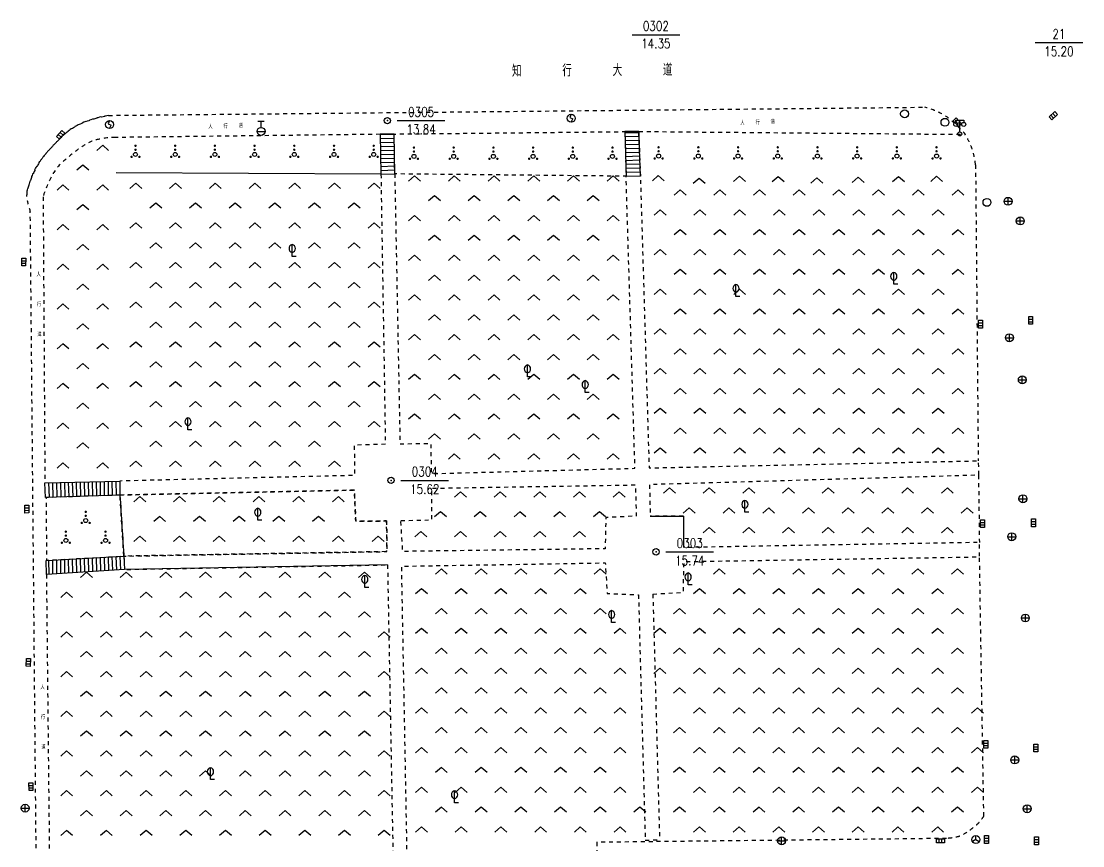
# Model space of a CAD drawing. Extents: x 1059 to 1761, y 608 to 1213.
# Drawn here: x 1580.7 to 1714.4, y 1107.7 to 1211.5 of the extents above; entities that cross this region are included whole.
import ezdxf
from ezdxf.enums import TextEntityAlignment as Align

# ---------------------------------------------------------------- set-up
doc = ezdxf.new("R2010")
doc.units = 0
doc.header["$LTSCALE"] = 0.5
doc.header["$PDSIZE"] = 0.2
doc.linetypes.add('X6', pattern=[2, 1, -1])
doc.layers.get('0').update_dxf_attribs({"linetype": 'CONTINUOUS'})
doc.layers.add('ASSIST', color=7, linetype='CONTINUOUS', plot=False)
for name, color, linetype in [('DLDW', 11, 'CONTINUOUS'), ('DLSS', 4, 'CONTINUOUS'), ('GXYZ', 2, 'CONTINUOUS'), ('JMD', 6, 'CONTINUOUS'), ('KZD', 1, 'CONTINUOUS'), ('ZBTZ', 3, 'CONTINUOUS')]:
    doc.layers.add(name, color=color, linetype=linetype)
doc.styles.add('HZ', font='rs.shx', dxfattribs={"width": 0.8, "bigfont": 'hztxt.shx'})

# ---------------------------------------------------------------- blocks, each defined once
blk = doc.blocks.new('gc041')
for p, q in [((-1, 0.5), (1, 0.5)), ((-1, -0.5), (-1, 0.5)), ((-0.33, 0.5), (-0.33, -0.5)), ((0.33, 0.5), (0.33, -0.5)), ((1, 0.5), (1, -0.5)), ((1, -0.5), (-1, -0.5))]:
    blk.add_line(p, q)
blk = doc.blocks.new('gc050')
for p, q in [((0, 1), (-0.38, 0.18)), ((-0.38, 0.18), (0.38, -0.18)), ((0, -1), (0.38, -0.18))]:
    blk.add_line(p, q)
blk.add_circle((0, 0), 1)
blk = doc.blocks.new('gc133')
for p, q in [((-1, 0), (1, 0)), ((-0.8, 2.6), (0.8, 2.6)), ((0, 1), (0, 2.6))]:
    blk.add_line(p, q)
blk.add_circle((0, 0), 1)
blk = doc.blocks.new('gc211')
for p, q in [((0, 0), (-1.5, -1.32)), ((1.5, -1.32), (0, 0))]:
    blk.add_line(p, q)
blk = doc.blocks.new('gc160')
at = {"const_width": 0.3}
for points in [[(-0.15, 2.2, 1), (0.15, 2.2, 1)], [(-0.15, 1.2, 1), (0.15, 1.2, 1)], [(-1.15, -0.6, 1), (-0.85, -0.6, 1)], [(0.85, -0.6, 1), (1.15, -0.6, 1)]]:
    blk.add_lwpolyline(points, format="xyb", close=True, dxfattribs=at)
blk.add_circle((0, 0), 0.5)
blk = doc.blocks.new('gc143')
for p, q in [((0, 0), (0, 3)), ((1, 0), (0, 0))]:
    blk.add_line(p, q)
for centre, start, end in [((0.225, 2), 102.68038, 257.31962), ((-0.225, 2), 282.68038, 77.31962)]:
    blk.add_arc(centre, 1.025, start, end)
blk = doc.blocks.new('gc188')
blk.add_circle((0, 0), 1)
blk = doc.blocks.new('gc043')
for p, q in [((-1, 0), (1, 0)), ((0, -1), (0, 1))]:
    blk.add_line(p, q)
blk.add_circle((0, 0), 1)
blk = doc.blocks.new('gc097')
for p, q in [((-1, 2.9), (-1, 3.5)), ((-1, 3.5), (1, 3.5)), ((0, 0.5), (0, 3.5)), ((1, 3.5), (1, 2.9))]:
    blk.add_line(p, q)
for centre in [(-1, 2.4), (1, 2.4), (0, 0)]:
    blk.add_circle(centre, 0.5)
blk = doc.blocks.new('gc048')
for q in [(-0.87, -0.5), (0, 1), (0.87, -0.5)]:
    blk.add_line((0, 0), q)
blk.add_circle((0, 0), 1)
blk = doc.blocks.new('gc117')
blk.add_circle((0, 0), 0.8)
blk.add_point((0, 0))

msp = doc.modelspace()

# ---------------------------------------------------------------- linework, layer by layer
at = {"linetype": 'Continuous'}
for p, q in [((1659.9, 1149.18), (1664.13, 1149.18)), ((1664.13, 1145.23, 15.72), (1664.13, 1149.18, 6.12)), ((1626.83, 1143.03, 15.68), (1593.7, 1142.46, 15.68))]:
    msp.add_line(p, q, dxfattribs=at)
at = {"layer": 'ASSIST', "linetype": 'Continuous', "flags": 128}
for points in [[(1625.89, 1197.26), (1626, 1192.22), (1627.74, 1192.27), (1627.66, 1197.29)], [(1656.7, 1197.6), (1656.87, 1191.98), (1658.67, 1192.05), (1658.47, 1197.62)], [(1583.68, 1153.38), (1593.12, 1153.6), (1593.14, 1151.83), (1583.75, 1151.51)], [(1583.85, 1143.61), (1593.62, 1144.14), (1593.7, 1142.46), (1583.87, 1141.82)]]:
    msp.add_lwpolyline(points, close=True, dxfattribs=at)
at = {"layer": 'DLSS', "linetype": 'X6'}
msp.add_line((1583.09, 1051.36, 9.79), (1581.84, 1187.58, 12.7), dxfattribs=at)
at = {"layer": 'DLSS', "linetype": 'X6', "flags": 128}
for points in [[(1591.7, 1199.64), (1694.48, 1200.67)], [(1625.89, 1197.26), (1592.59, 1196.86)], [(1627.74, 1192.27), (1628.4, 1158.28), (1632.27, 1158.35), (1632.35, 1154.53), (1657.99, 1155.2), (1656.87, 1191.98), (1627.74, 1192.27), (1627.66, 1197.29), (1656.72, 1197.6), (1656.87, 1191.98)], [(1658.47, 1197.62), (1699.59, 1197.25)], [(1658.47, 1197.5), (1658.67, 1192.05), (1659.77, 1155.25), (1701.22, 1156.14), (1701.25, 1154.33), (1659.83, 1153.14), (1659.9, 1149.18)], [(1626, 1192.22), (1626.56, 1158.23), (1622.64, 1158.12), (1622.68, 1154.3), (1593.12, 1153.6), (1593.14, 1151.83), (1622.65, 1152.45), (1622.82, 1148.53), (1626.71, 1148.57)], [(1583.46, 1189.39), (1583.68, 1153.38)], [(1701.25, 1154.33), (1701.36, 1145.86)], [(1628.51, 1148.62), (1632.41, 1148.7), (1632.4, 1152.69), (1658.04, 1153.11), (1658.16, 1149.18), (1654.32, 1149), (1654.23, 1145.07), (1628.74, 1144.73), (1628.51, 1148.62)], [(1593.14, 1151.83), (1593.62, 1144.14)], [(1626.71, 1148.57), (1626.76, 1144.71), (1593.62, 1144.14)], [(1660.24, 1139.36), (1664.08, 1139.58), (1664.17, 1143.45), (1701.38, 1144.05), (1701.36, 1145.86), (1664.13, 1145.23), (1664.13, 1149.18), (1659.9, 1149.18)], [(1593.62, 1144.14), (1593.7, 1142.46), (1626.83, 1143.03)], [(1626.83, 1143.03), (1627.59, 1102.52), (1629.37, 1102.54), (1628.61, 1142.87), (1654.25, 1143.29), (1654.49, 1139.43), (1658.43, 1139.28)], [(1701.92, 1111.41), (1701.38, 1144.05)], [(1583.87, 1141.82), (1584.31, 1100.42)], [(1658.43, 1139.28), (1659.28, 1108.37)], [(1660.24, 1139.36), (1661.09, 1108.44)], [(1697.22, 1108.59), (1653.19, 1108.1)], [(1659.28, 1108.37), (1661.09, 1108.44)], [(1653.19, 1108.1), (1653.26, 1102.79)]]:
    msp.add_lwpolyline(points, dxfattribs=at)
for points in [[(1700.88, 1193.42, 0.032125), (1700.63, 1194.82, 0.044108), (1700.3, 1195.79, 0.009339), (1699.8, 1196.87, 0.0252), (1699.59, 1197.25, 0.056415), (1699.3, 1197.61, 0.01345), (1697.89, 1198.95, 0.067549), (1696.55, 1199.88, 0.049759), (1694.48, 1200.67)], [(1591.7, 1199.64, 0.063402), (1588.18, 1198.59, 0.08788), (1585.97, 1197.11, 0.018855), (1584.03, 1195.1, 0.035252), (1583.11, 1193.91, 0.046153), (1582.04, 1191.93, 0.051007), (1581.43, 1189.98, 0.092437), (1581.42, 1189.1, 0.051454), (1581.84, 1187.58)], [(1581.43, 1189.98, -0.040619), (1582.23, 1192.37, -0.057688), (1583.11, 1193.91, -0.023738), (1584.31, 1195.39, -0.018855), (1585.97, 1197.11, -0.08788), (1588.18, 1198.59, -0.063402), (1591.7, 1199.64)], [(1592.59, 1196.86, 0.054142), (1590.37, 1196.61, 0.077076), (1588.9, 1196.03, 0.029153), (1587.57, 1195.15, 0.022923), (1585.99, 1193.85, 0.079967), (1584.6, 1192.11, 0.060308), (1583.46, 1189.39)], [(1701.92, 1111.41, -0.028088), (1701.38, 1110.68, -0.04323), (1700.96, 1110.25, -0.020641), (1700.29, 1109.72, -0.016811), (1699.41, 1109.13, -0.080016), (1698.58, 1108.78, -0.052426), (1697.22, 1108.59)]]:
    msp.add_lwpolyline(points, format="xyb", dxfattribs=at)
at = {"layer": 'DLSS', "linetype": 'X6', "elevation": 15.36, "flags": 128}
msp.add_lwpolyline([(1700.88, 1193.42), (1701.22, 1156.14)], dxfattribs=at)
at = {"layer": 'DLSS', "linetype": 'X6', "flags": 128}
for points in [[(1622.65, 1152.45), (1593.14, 1151.83), (1593.62, 1144.14), (1626.76, 1144.71), (1626.71, 1148.57), (1622.82, 1148.53)], [(1593.14, 1151.83), (1583.82, 1151.51), (1583.9, 1143.62), (1593.62, 1144.14)]]:
    msp.add_lwpolyline(points, close=True, dxfattribs=at)
at = {"layer": 'JMD', "linetype": 'Continuous'}
for p, q in [((1625.89, 1197.26), (1626, 1192.22)), ((1625.89, 1197.22), (1627.66, 1197.26)), ((1625.9, 1196.72), (1627.67, 1196.76)), ((1627.74, 1192.27), (1627.66, 1197.29)), ((1656.7, 1197.6), (1656.87, 1191.98)), ((1656.7, 1197.48), (1658.47, 1197.5)), ((1656.72, 1196.98), (1658.49, 1197.01)), ((1656.73, 1196.48), (1658.51, 1196.51)), ((1658.67, 1192.05), (1658.47, 1197.62)), ((1625.91, 1196.22), (1627.67, 1196.26)), ((1625.92, 1195.72), (1627.68, 1195.76)), ((1625.94, 1195.22), (1627.69, 1195.26)), ((1656.75, 1195.98), (1658.53, 1196.01)), ((1656.76, 1195.48), (1658.55, 1195.52)), ((1625.95, 1194.72), (1627.7, 1194.76)), ((1625.96, 1194.22), (1627.7, 1194.26)), ((1625.97, 1193.72), (1627.71, 1193.76)), ((1656.78, 1194.98), (1658.56, 1195.02)), ((1656.79, 1194.48), (1658.58, 1194.53)), ((1656.81, 1193.98), (1658.6, 1194.03)), ((1625.98, 1193.22), (1627.72, 1193.27)), ((1625.99, 1192.72), (1627.73, 1192.77)), ((1656.82, 1193.48), (1658.62, 1193.54)), ((1656.84, 1192.98), (1658.63, 1193.04)), ((1656.85, 1192.48), (1658.65, 1192.55)), ((1626, 1192.22), (1627.74, 1192.27)), ((1656.87, 1191.98), (1658.67, 1192.05)), ((1583.68, 1153.38), (1593.12, 1153.6)), ((1584.13, 1153.4), (1584.2, 1151.53)), ((1584.63, 1153.41), (1584.69, 1151.54)), ((1585.13, 1153.42), (1585.19, 1151.56)), ((1585.63, 1153.43), (1585.69, 1151.58)), ((1586.13, 1153.44), (1586.18, 1151.59)), ((1586.63, 1153.45), (1586.68, 1151.61)), ((1587.13, 1153.46), (1587.18, 1151.63)), ((1587.63, 1153.47), (1587.67, 1151.64)), ((1588.13, 1153.49), (1588.17, 1151.66)), ((1588.63, 1153.5), (1588.67, 1151.68)), ((1589.13, 1153.51), (1589.17, 1151.69)), ((1589.63, 1153.52), (1589.66, 1151.71)), ((1590.13, 1153.53), (1590.16, 1151.73)), ((1590.63, 1153.54), (1590.66, 1151.74)), ((1591.13, 1153.55), (1591.15, 1151.76)), ((1591.63, 1153.57), (1591.65, 1151.78)), ((1592.13, 1153.58), (1592.15, 1151.79)), ((1592.63, 1153.59), (1592.64, 1151.81)), ((1593.12, 1153.6), (1593.14, 1151.83)), ((1593.14, 1151.83), (1583.75, 1151.51)), ((1583.85, 1143.61), (1593.62, 1144.14)), ((1584.14, 1143.63), (1584.16, 1141.84)), ((1584.64, 1143.66), (1584.66, 1141.87)), ((1585.14, 1143.68), (1585.16, 1141.9)), ((1585.64, 1143.71), (1585.66, 1141.94)), ((1586.13, 1143.74), (1586.17, 1141.97)), ((1586.63, 1143.76), (1586.67, 1142)), ((1587.13, 1143.79), (1587.17, 1142.03)), ((1587.63, 1143.82), (1587.67, 1142.07)), ((1588.13, 1143.84), (1588.17, 1142.1)), ((1588.63, 1143.87), (1588.68, 1142.13)), ((1589.13, 1143.9), (1589.18, 1142.16)), ((1589.63, 1143.92), (1589.68, 1142.2)), ((1590.13, 1143.95), (1590.18, 1142.23)), ((1590.63, 1143.98), (1590.69, 1142.26)), ((1591.13, 1144), (1591.19, 1142.3)), ((1591.63, 1144.03), (1591.69, 1142.33)), ((1592.13, 1144.06), (1592.19, 1142.36)), ((1592.63, 1144.08), (1592.69, 1142.39)), ((1593.12, 1144.11), (1593.2, 1142.43)), ((1593.62, 1144.14), (1593.7, 1142.46)), ((1593.7, 1142.46), (1583.87, 1141.82))]:
    msp.add_line(p, q, dxfattribs=at)
at = {"layer": 'KZD', "linetype": 'Continuous'}
for p, q in [((1657.62, 1209.8), (1663.62, 1209.8)), ((1708.38, 1208.8), (1714.38, 1208.8)), ((1628.06, 1198.98), (1634.06, 1198.98)), ((1628.52, 1153.68), (1634.52, 1153.68)), ((1661.89, 1144.68), (1667.89, 1144.68))]:
    msp.add_line(p, q, dxfattribs=at)
at = {"layer": 'ZBTZ', "linetype": 'Continuous', "flags": 128}
msp.add_lwpolyline([(1626, 1192.22), (1592.64, 1192.4)], dxfattribs=at)

# ---------------------------------------------------------------- block references
at = {"layer": 'DLDW', "linetype": 'Continuous', "xscale": 0.5, "yscale": 0.5}
msp.add_blockref('gc097', (1698.89, 1197.31, 15.31), dxfattribs=at)
at = {"layer": 'GXYZ', "linetype": 'Continuous', "xscale": 0.5, "yscale": 0.5}
for name, p in [('gc050', (1649.96, 1199.28, 14.24)), ('gc188', (1691.94, 1199.84, 15.1)), ('gc188', (1697.03, 1198.77)), ('gc050', (1591.83, 1198.49, 13.45)), ('gc133', (1610.91, 1197.62, 13.62)), ('gc188', (1702.32, 1188.69, 15.43)), ('gc043', (1704.98, 1188.82, 15.46)), ('gc043', (1706.51, 1186.35, 15.47)), ('gc043', (1705.14, 1171.64, 15.52)), ('gc043', (1706.77, 1166.34, 15.5)), ('gc043', (1706.84, 1151.36, 15.52)), ('gc043', (1705.44, 1146.58, 15.52)), ('gc043', (1707.15, 1136.35, 15.53)), ('gc043', (1705.81, 1118.48, 15.54)), ('gc043', (1581.2, 1112.4, 10.42)), ('gc043', (1707.38, 1112.33, 15.58)), ('gc043', (1676.46, 1108.29, 15.64)), ('gc048', (1700.92, 1108.45, 15.55))]:
    msp.add_blockref(name, p, dxfattribs=at)
at = {"layer": 'GXYZ', "linetype": 'Continuous', "xscale": 0.5, "yscale": 0.5, "zscale": 0.5}
for p, rotation in [((1698.6, 1198.78, 15.18), 133.895002725798), ((1710.67, 1199.59, 15.32), 42.29815833665713), ((1585.67, 1197.2, 12.84), 48.79912597398729), ((1581.01, 1181.18, 12.53), 89.85296720625352), ((1701.49, 1173.36, 15.47), 90), ((1707.82, 1173.83, 15.48), 90), ((1581.41, 1150.07, 11.55), 90.92126788070111), ((1701.77, 1148.23, 15.49), 90), ((1708.18, 1148.32, 15.49), 90), ((1581.6, 1130.76, 10.99), 89.28679606934013), ((1702.16, 1120.44, 15.49), 90), ((1708.48, 1119.98, 15.52), 90), ((1581.93, 1115.11), 90.4480275350804), ((1696.45, 1108.27, 15.56), 180), ((1702.27, 1108.47, 15.56), 90), ((1708.57, 1108.3, 15.56), 90)]:
    msp.add_blockref('gc041', p, dxfattribs=dict(at, rotation=rotation))
at = {"layer": 'KZD', "linetype": 'Continuous', "xscale": 0.5, "yscale": 0.5}
for p in [(1626.81, 1198.98, 13.84), (1627.27, 1153.68, 15.62), (1660.64, 1144.68, 15.74)]:
    msp.add_blockref('gc117', p, dxfattribs=at)
at = {"layer": 'ZBTZ', "linetype": 'Continuous', "xscale": 0.5, "yscale": 0.5}
for name, p in [('gc211', (1590.96, 1195.89)), ('gc160', (1595.09, 1194.72)), ('gc160', (1600.09, 1194.72)), ('gc160', (1605.09, 1194.72)), ('gc160', (1610.09, 1194.72)), ('gc160', (1615.09, 1194.72)), ('gc160', (1620.09, 1194.72)), ('gc160', (1625.09, 1194.72)), ('gc160', (1630.16, 1194.48)), ('gc160', (1635.16, 1194.48)), ('gc160', (1640.16, 1194.48)), ('gc160', (1645.16, 1194.48)), ('gc160', (1650.16, 1194.48)), ('gc160', (1655.16, 1194.48)), ('gc160', (1660.97, 1194.52)), ('gc160', (1665.97, 1194.52)), ('gc160', (1670.97, 1194.52)), ('gc160', (1675.97, 1194.52)), ('gc160', (1680.97, 1194.52)), ('gc160', (1685.97, 1194.52)), ('gc160', (1690.97, 1194.52)), ('gc160', (1695.97, 1194.52)), ('gc211', (1588.46, 1193.39)), ('gc211', (1595.14, 1191.1)), ('gc211', (1600.14, 1191.1)), ('gc211', (1605.14, 1191.1)), ('gc211', (1610.14, 1191.1)), ('gc211', (1615.14, 1191.1)), ('gc211', (1620.14, 1191.1)), ('gc211', (1625.14, 1191.1)), ('gc211', (1630.24, 1192.03)), ('gc211', (1635.24, 1192.03)), ('gc211', (1640.24, 1192.03)), ('gc211', (1645.24, 1192.03)), ('gc211', (1650.24, 1192.03)), ('gc211', (1655.24, 1192.03)), ('gc211', (1660.93, 1192.06)), ('gc211', (1666.08, 1191.71)), ('gc211', (1671.15, 1191.99)), ('gc211', (1676.02, 1191.92)), ('gc211', (1680.89, 1191.78)), ('gc211', (1686.1, 1191.85)), ('gc211', (1691.18, 1191.92)), ('gc211', (1695.98, 1191.99)), ('gc211', (1585.96, 1190.89)), ('gc211', (1590.96, 1190.89)), ('gc211', (1663.67, 1190.25)), ('gc211', (1668.67, 1190.25)), ('gc211', (1673.67, 1190.25)), ('gc211', (1678.67, 1190.25)), ('gc211', (1683.67, 1190.25)), ('gc211', (1688.67, 1190.25)), ('gc211', (1693.67, 1190.25)), ('gc211', (1698.67, 1190.25)), ('gc211', (1597.64, 1188.6)), ('gc211', (1602.64, 1188.6)), ('gc211', (1607.64, 1188.6)), ('gc211', (1612.64, 1188.6)), ('gc211', (1617.64, 1188.6)), ('gc211', (1622.64, 1188.6)), ('gc211', (1632.74, 1189.53)), ('gc211', (1637.74, 1189.53)), ('gc211', (1642.74, 1189.53)), ('gc211', (1647.74, 1189.53)), ('gc211', (1652.74, 1189.53)), ('gc211', (1588.46, 1188.39)), ('gc211', (1661.17, 1187.75)), ('gc211', (1666.17, 1187.75)), ('gc211', (1671.17, 1187.75)), ('gc211', (1676.17, 1187.75)), ('gc211', (1681.17, 1187.75)), ('gc211', (1686.17, 1187.75)), ('gc211', (1691.17, 1187.75)), ('gc211', (1696.17, 1187.75)), ('gc211', (1585.96, 1185.89)), ('gc211', (1590.96, 1185.89)), ('gc211', (1595.14, 1186.1)), ('gc211', (1600.14, 1186.1)), ('gc211', (1605.14, 1186.1)), ('gc211', (1610.14, 1186.1)), ('gc211', (1615.14, 1186.1)), ('gc211', (1620.14, 1186.1)), ('gc211', (1625.14, 1186.1)), ('gc211', (1630.24, 1187.03)), ('gc211', (1635.24, 1187.03)), ('gc211', (1640.24, 1187.03)), ('gc211', (1645.24, 1187.03)), ('gc211', (1650.24, 1187.03)), ('gc211', (1655.24, 1187.03)), ('gc211', (1632.74, 1184.53)), ('gc211', (1637.74, 1184.53)), ('gc211', (1642.74, 1184.53)), ('gc211', (1647.74, 1184.53)), ('gc211', (1652.74, 1184.53)), ('gc211', (1663.67, 1185.25)), ('gc211', (1668.67, 1185.25)), ('gc211', (1673.67, 1185.25)), ('gc211', (1678.67, 1185.25)), ('gc211', (1683.67, 1185.25)), ('gc211', (1688.67, 1185.25)), ('gc211', (1693.67, 1185.25)), ('gc211', (1698.67, 1185.25)), ('gc211', (1588.46, 1183.39)), ('gc211', (1597.64, 1183.6)), ('gc211', (1602.64, 1183.6)), ('gc211', (1607.64, 1183.6)), ('gc211', (1612.64, 1183.6)), ('gc143', (1614.83, 1181.88, 15.11)), ('gc211', (1617.64, 1183.6)), ('gc211', (1622.64, 1183.6)), ('gc211', (1630.24, 1182.03)), ('gc211', (1635.24, 1182.03)), ('gc211', (1640.24, 1182.03)), ('gc211', (1645.24, 1182.03)), ('gc211', (1650.24, 1182.03)), ('gc211', (1655.24, 1182.03)), ('gc211', (1661.17, 1182.75)), ('gc211', (1666.17, 1182.75)), ('gc211', (1671.17, 1182.75)), ('gc211', (1676.17, 1182.75)), ('gc211', (1681.17, 1182.75)), ('gc211', (1686.17, 1182.75)), ('gc211', (1691.17, 1182.75)), ('gc211', (1696.17, 1182.75)), ('gc211', (1585.96, 1180.89)), ('gc211', (1590.96, 1180.89)), ('gc211', (1595.14, 1181.1)), ('gc211', (1600.14, 1181.1)), ('gc211', (1605.14, 1181.1)), ('gc211', (1610.14, 1181.1)), ('gc211', (1615.14, 1181.1)), ('gc211', (1620.14, 1181.1)), ('gc211', (1625.14, 1181.1)), ('gc211', (1632.74, 1179.53)), ('gc211', (1637.74, 1179.53)), ('gc211', (1642.74, 1179.53)), ('gc211', (1647.74, 1179.53)), ('gc211', (1652.74, 1179.53)), ('gc211', (1663.67, 1180.25)), ('gc211', (1668.67, 1180.25)), ('gc211', (1673.67, 1180.25)), ('gc211', (1678.67, 1180.25)), ('gc211', (1683.67, 1180.25)), ('gc211', (1688.67, 1180.25)), ('gc143', (1690.58, 1178.37, 15.72)), ('gc211', (1693.67, 1180.25)), ('gc211', (1698.67, 1180.25)), ('gc211', (1588.46, 1178.39)), ('gc211', (1597.64, 1178.6)), ('gc211', (1602.64, 1178.6)), ('gc211', (1607.64, 1178.6)), ('gc211', (1612.64, 1178.6)), ('gc211', (1617.64, 1178.6)), ('gc211', (1622.64, 1178.6)), ('gc211', (1661.17, 1177.75)), ('gc211', (1666.17, 1177.75)), ('gc143', (1670.71, 1176.85, 15.52)), ('gc211', (1671.17, 1177.75)), ('gc211', (1676.17, 1177.75)), ('gc211', (1681.17, 1177.75)), ('gc211', (1686.17, 1177.75)), ('gc211', (1691.17, 1177.75)), ('gc211', (1696.17, 1177.75)), ('gc211', (1630.24, 1177.03)), ('gc211', (1635.24, 1177.03)), ('gc211', (1640.24, 1177.03)), ('gc211', (1645.24, 1177.03)), ('gc211', (1650.24, 1177.03)), ('gc211', (1655.24, 1177.03)), ('gc211', (1585.96, 1175.89)), ('gc211', (1590.96, 1175.89)), ('gc211', (1595.14, 1176.1)), ('gc211', (1600.14, 1176.1)), ('gc211', (1605.14, 1176.1)), ('gc211', (1610.14, 1176.1)), ('gc211', (1615.14, 1176.1)), ('gc211', (1620.14, 1176.1)), ('gc211', (1625.14, 1176.1)), ('gc211', (1663.67, 1175.25)), ('gc211', (1668.67, 1175.25)), ('gc211', (1673.67, 1175.25)), ('gc211', (1678.67, 1175.25)), ('gc211', (1683.67, 1175.25)), ('gc211', (1688.67, 1175.25)), ('gc211', (1693.67, 1175.25)), ('gc211', (1698.67, 1175.25)), ('gc211', (1632.74, 1174.53)), ('gc211', (1637.74, 1174.53)), ('gc211', (1642.74, 1174.53)), ('gc211', (1647.74, 1174.53)), ('gc211', (1652.74, 1174.53)), ('gc211', (1588.46, 1173.39)), ('gc211', (1597.64, 1173.6)), ('gc211', (1602.64, 1173.6)), ('gc211', (1607.64, 1173.6)), ('gc211', (1612.64, 1173.6)), ('gc211', (1617.64, 1173.6)), ('gc211', (1622.64, 1173.6)), ('gc211', (1661.17, 1172.75)), ('gc211', (1666.17, 1172.75)), ('gc211', (1671.17, 1172.75)), ('gc211', (1676.17, 1172.75)), ('gc211', (1681.17, 1172.75)), ('gc211', (1686.17, 1172.75)), ('gc211', (1691.17, 1172.75)), ('gc211', (1696.17, 1172.75)), ('gc211', (1595.14, 1171.1)), ('gc211', (1600.14, 1171.1)), ('gc211', (1605.14, 1171.1)), ('gc211', (1610.14, 1171.1)), ('gc211', (1615.14, 1171.1)), ('gc211', (1620.14, 1171.1)), ('gc211', (1625.14, 1171.1)), ('gc211', (1630.24, 1172.03)), ('gc211', (1635.24, 1172.03)), ('gc211', (1640.24, 1172.03)), ('gc211', (1645.24, 1172.03)), ('gc211', (1650.24, 1172.03)), ('gc211', (1655.24, 1172.03)), ('gc211', (1585.96, 1170.89)), ('gc211', (1590.96, 1170.89)), ('gc211', (1663.67, 1170.25)), ('gc211', (1668.67, 1170.25)), ('gc211', (1673.67, 1170.25)), ('gc211', (1678.67, 1170.25)), ('gc211', (1683.67, 1170.25)), ('gc211', (1688.67, 1170.25)), ('gc211', (1693.67, 1170.25)), ('gc211', (1698.67, 1170.25)), ('gc211', (1588.46, 1168.39)), ('gc211', (1597.64, 1168.6)), ('gc211', (1602.64, 1168.6)), ('gc211', (1607.64, 1168.6)), ('gc211', (1612.64, 1168.6)), ('gc211', (1617.64, 1168.6)), ('gc211', (1622.64, 1168.6)), ('gc211', (1632.74, 1169.53)), ('gc211', (1637.74, 1169.53)), ('gc211', (1642.74, 1169.53)), ('gc211', (1647.74, 1169.53)), ('gc211', (1652.74, 1169.53)), ('gc143', (1644.45, 1166.72, 15.65)), ('gc211', (1661.17, 1167.75)), ('gc211', (1666.17, 1167.75)), ('gc211', (1671.17, 1167.75)), ('gc211', (1676.17, 1167.75)), ('gc211', (1681.17, 1167.75)), ('gc211', (1686.17, 1167.75)), ('gc211', (1691.17, 1167.75)), ('gc211', (1696.17, 1167.75)), ('gc211', (1585.96, 1165.89)), ('gc211', (1590.96, 1165.89)), ('gc211', (1595.14, 1166.1)), ('gc211', (1600.14, 1166.1)), ('gc211', (1605.14, 1166.1)), ('gc211', (1610.14, 1166.1)), ('gc211', (1615.14, 1166.1)), ('gc211', (1620.14, 1166.1)), ('gc211', (1625.14, 1166.1)), ('gc211', (1630.24, 1167.03)), ('gc211', (1635.24, 1167.03)), ('gc211', (1640.24, 1167.03)), ('gc211', (1645.24, 1167.03)), ('gc211', (1650.24, 1167.03)), ('gc143', (1651.72, 1164.74, 15.56)), ('gc211', (1655.24, 1167.03)), ('gc211', (1632.74, 1164.53)), ('gc211', (1637.74, 1164.53)), ('gc211', (1642.74, 1164.53)), ('gc211', (1647.74, 1164.53)), ('gc211', (1652.74, 1164.53)), ('gc211', (1663.67, 1165.25)), ('gc211', (1668.67, 1165.25)), ('gc211', (1673.67, 1165.25)), ('gc211', (1678.67, 1165.25)), ('gc211', (1683.67, 1165.25)), ('gc211', (1688.67, 1165.25)), ('gc211', (1693.67, 1165.25)), ('gc211', (1698.67, 1165.25)), ('gc211', (1588.46, 1163.39)), ('gc211', (1597.64, 1163.6)), ('gc211', (1602.64, 1163.6)), ('gc211', (1607.64, 1163.6)), ('gc211', (1612.64, 1163.6)), ('gc211', (1617.64, 1163.6)), ('gc211', (1622.64, 1163.6)), ('gc211', (1630.24, 1162.03)), ('gc211', (1635.24, 1162.03)), ('gc211', (1640.24, 1162.03)), ('gc211', (1645.24, 1162.03)), ('gc211', (1650.24, 1162.03)), ('gc211', (1655.24, 1162.03)), ('gc211', (1661.17, 1162.75)), ('gc211', (1666.17, 1162.75)), ('gc211', (1671.17, 1162.75)), ('gc211', (1676.17, 1162.75)), ('gc211', (1681.17, 1162.75)), ('gc211', (1686.17, 1162.75)), ('gc211', (1691.17, 1162.75)), ('gc211', (1696.17, 1162.75)), ('gc211', (1585.96, 1160.89)), ('gc211', (1590.96, 1160.89)), ('gc211', (1595.14, 1161.1)), ('gc211', (1600.14, 1161.1)), ('gc143', (1601.7, 1160.06, 15.38)), ('gc211', (1605.14, 1161.1)), ('gc211', (1610.14, 1161.1)), ('gc211', (1615.14, 1161.1)), ('gc211', (1620.14, 1161.1)), ('gc211', (1625.14, 1161.1)), ('gc211', (1632.74, 1159.53)), ('gc211', (1637.74, 1159.53)), ('gc211', (1642.74, 1159.53)), ('gc211', (1647.74, 1159.53)), ('gc211', (1652.74, 1159.53)), ('gc211', (1663.67, 1160.25)), ('gc211', (1668.67, 1160.25)), ('gc211', (1673.67, 1160.25)), ('gc211', (1678.67, 1160.25)), ('gc211', (1683.67, 1160.25)), ('gc211', (1688.67, 1160.25)), ('gc211', (1693.67, 1160.25)), ('gc211', (1698.67, 1160.25)), ('gc211', (1588.46, 1158.39)), ('gc211', (1597.64, 1158.6)), ('gc211', (1602.64, 1158.6)), ('gc211', (1607.64, 1158.6)), ('gc211', (1612.64, 1158.6)), ('gc211', (1617.64, 1158.6)), ('gc211', (1661.17, 1157.75)), ('gc211', (1666.17, 1157.75)), ('gc211', (1671.17, 1157.75)), ('gc211', (1676.17, 1157.75)), ('gc211', (1681.17, 1157.75)), ('gc211', (1686.17, 1157.75)), ('gc211', (1691.17, 1157.75)), ('gc211', (1696.17, 1157.75)), ('gc211', (1635.24, 1157.03)), ('gc211', (1640.24, 1157.03)), ('gc211', (1645.24, 1157.03)), ('gc211', (1650.24, 1157.03)), ('gc211', (1655.24, 1157.03)), ('gc211', (1585.96, 1155.89)), ('gc211', (1590.96, 1155.89)), ('gc211', (1595.14, 1156.1)), ('gc211', (1600.14, 1156.1)), ('gc211', (1605.14, 1156.1)), ('gc211', (1610.14, 1156.1)), ('gc211', (1615.14, 1156.1)), ('gc211', (1620.14, 1156.1)), ('gc211', (1662.33, 1152.73)), ('gc211', (1667.33, 1152.73)), ('gc211', (1672.33, 1152.73)), ('gc211', (1677.33, 1152.73)), ('gc211', (1682.33, 1152.73)), ('gc211', (1687.33, 1152.73)), ('gc211', (1692.33, 1152.73)), ('gc211', (1697.33, 1152.73)), ('gc211', (1595.64, 1151.64)), ('gc211', (1600.64, 1151.64)), ('gc211', (1605.64, 1151.64)), ('gc211', (1610.64, 1151.64)), ('gc211', (1615.64, 1151.64)), ('gc211', (1620.64, 1151.64)), ('gc211', (1636.01, 1152.23)), ('gc211', (1641.01, 1152.23)), ('gc211', (1646.01, 1152.23)), ('gc211', (1651.01, 1152.23)), ('gc211', (1656.01, 1152.23)), ('gc143', (1671.84, 1149.66, 15.65)), ('gc160', (1588.82, 1148.62)), ('gc143', (1610.49, 1148.66, 15.54)), ('gc211', (1633.51, 1149.73)), ('gc211', (1638.51, 1149.73)), ('gc211', (1643.51, 1149.73)), ('gc211', (1648.51, 1149.73)), ('gc211', (1653.51, 1149.73)), ('gc211', (1664.83, 1150.23)), ('gc211', (1669.83, 1150.23)), ('gc211', (1674.83, 1150.23)), ('gc211', (1679.83, 1150.23)), ('gc211', (1684.83, 1150.23)), ('gc211', (1689.83, 1150.23)), ('gc211', (1694.83, 1150.23)), ('gc211', (1699.83, 1150.23)), ('gc211', (1598.14, 1149.14)), ('gc211', (1603.14, 1149.14)), ('gc211', (1608.14, 1149.14)), ('gc211', (1613.14, 1149.14)), ('gc211', (1618.14, 1149.14)), ('gc160', (1586.32, 1146.12)), ('gc160', (1591.32, 1146.12)), ('gc211', (1631.01, 1147.23)), ('gc211', (1636.01, 1147.23)), ('gc211', (1641.01, 1147.23)), ('gc211', (1646.01, 1147.23)), ('gc211', (1651.01, 1147.23)), ('gc211', (1667.33, 1147.73)), ('gc211', (1672.33, 1147.73)), ('gc211', (1677.33, 1147.73)), ('gc211', (1682.33, 1147.73)), ('gc211', (1687.33, 1147.73)), ('gc211', (1692.33, 1147.73)), ('gc211', (1697.33, 1147.73)), ('gc211', (1595.64, 1146.64)), ('gc211', (1600.64, 1146.64)), ('gc211', (1605.64, 1146.64)), ('gc211', (1610.64, 1146.64)), ('gc211', (1615.64, 1146.64)), ('gc211', (1620.64, 1146.64)), ('gc211', (1625.64, 1146.64)), ('gc211', (1588.92, 1142.11)), ('gc211', (1593.92, 1142.11)), ('gc211', (1598.92, 1142.11)), ('gc211', (1603.92, 1142.11)), ('gc211', (1608.92, 1142.11)), ('gc211', (1613.92, 1142.11)), ('gc211', (1618.92, 1142.11)), ('gc211', (1623.92, 1142.11)), ('gc143', (1623.96, 1140.21, 15.56)), ('gc211', (1633.61, 1142.54)), ('gc211', (1638.61, 1142.54)), ('gc211', (1643.61, 1142.54)), ('gc211', (1648.61, 1142.54)), ('gc211', (1653.61, 1142.54)), ('gc143', (1664.68, 1140.52, 15.73)), ('gc211', (1668.61, 1142.54)), ('gc211', (1673.61, 1142.54)), ('gc211', (1678.61, 1142.54)), ('gc211', (1683.61, 1142.54)), ('gc211', (1688.61, 1142.54)), ('gc211', (1693.61, 1142.54)), ('gc211', (1698.61, 1142.54)), ('gc211', (1586.42, 1139.61)), ('gc211', (1591.42, 1139.61)), ('gc211', (1596.42, 1139.61)), ('gc211', (1601.42, 1139.61)), ('gc211', (1606.42, 1139.61)), ('gc211', (1611.42, 1139.61)), ('gc211', (1616.42, 1139.61)), ('gc211', (1621.42, 1139.61)), ('gc211', (1631.11, 1140.04)), ('gc211', (1636.11, 1140.04)), ('gc211', (1641.11, 1140.04)), ('gc211', (1646.11, 1140.04)), ('gc211', (1651.11, 1140.04)), ('gc211', (1666.11, 1140.04)), ('gc211', (1671.11, 1140.04)), ('gc211', (1676.11, 1140.04)), ('gc211', (1681.11, 1140.04)), ('gc211', (1686.11, 1140.04)), ('gc211', (1691.11, 1140.04)), ('gc211', (1696.11, 1140.04)), ('gc211', (1588.92, 1137.11)), ('gc211', (1593.92, 1137.11)), ('gc211', (1598.92, 1137.11)), ('gc211', (1603.92, 1137.11)), ('gc211', (1608.92, 1137.11)), ('gc211', (1613.92, 1137.11)), ('gc211', (1618.92, 1137.11)), ('gc211', (1623.92, 1137.11)), ('gc211', (1633.61, 1137.54)), ('gc211', (1638.61, 1137.54)), ('gc211', (1643.61, 1137.54)), ('gc211', (1648.61, 1137.54)), ('gc211', (1653.61, 1137.54)), ('gc143', (1655.05, 1135.79, 15.9)), ('gc211', (1663.61, 1137.54)), ('gc211', (1668.61, 1137.54)), ('gc211', (1673.61, 1137.54)), ('gc211', (1678.61, 1137.54)), ('gc211', (1683.61, 1137.54)), ('gc211', (1688.61, 1137.54)), ('gc211', (1693.61, 1137.54)), ('gc211', (1698.61, 1137.54)), ('gc211', (1631.11, 1135.04)), ('gc211', (1636.11, 1135.04)), ('gc211', (1641.11, 1135.04)), ('gc211', (1646.11, 1135.04)), ('gc211', (1651.11, 1135.04)), ('gc211', (1656.11, 1135.04)), ('gc211', (1661.11, 1135.04)), ('gc211', (1666.11, 1135.04)), ('gc211', (1671.11, 1135.04)), ('gc211', (1676.11, 1135.04)), ('gc211', (1681.11, 1135.04)), ('gc211', (1686.11, 1135.04)), ('gc211', (1691.11, 1135.04)), ('gc211', (1696.11, 1135.04)), ('gc211', (1586.42, 1134.61)), ('gc211', (1591.42, 1134.61)), ('gc211', (1596.42, 1134.61)), ('gc211', (1601.42, 1134.61)), ('gc211', (1606.42, 1134.61)), ('gc211', (1611.42, 1134.61)), ('gc211', (1616.42, 1134.61)), ('gc211', (1621.42, 1134.61)), ('gc211', (1626.42, 1134.61)), ('gc211', (1633.61, 1132.54)), ('gc211', (1638.61, 1132.54)), ('gc211', (1643.61, 1132.54)), ('gc211', (1648.61, 1132.54)), ('gc211', (1653.61, 1132.54)), ('gc211', (1663.61, 1132.54)), ('gc211', (1668.61, 1132.54)), ('gc211', (1673.61, 1132.54)), ('gc211', (1678.61, 1132.54)), ('gc211', (1683.61, 1132.54)), ('gc211', (1688.61, 1132.54)), ('gc211', (1693.61, 1132.54)), ('gc211', (1698.61, 1132.54)), ('gc211', (1588.92, 1132.11)), ('gc211', (1593.92, 1132.11)), ('gc211', (1598.92, 1132.11)), ('gc211', (1603.92, 1132.11)), ('gc211', (1608.92, 1132.11)), ('gc211', (1613.92, 1132.11)), ('gc211', (1618.92, 1132.11)), ('gc211', (1623.92, 1132.11)), ('gc211', (1586.42, 1129.61)), ('gc211', (1591.42, 1129.61)), ('gc211', (1596.42, 1129.61)), ('gc211', (1601.42, 1129.61)), ('gc211', (1606.42, 1129.61)), ('gc211', (1611.42, 1129.61)), ('gc211', (1616.42, 1129.61)), ('gc211', (1621.42, 1129.61)), ('gc211', (1626.42, 1129.61)), ('gc211', (1631.11, 1130.04)), ('gc211', (1636.11, 1130.04)), ('gc211', (1641.11, 1130.04)), ('gc211', (1646.11, 1130.04)), ('gc211', (1651.11, 1130.04)), ('gc211', (1656.11, 1130.04)), ('gc211', (1661.11, 1130.04)), ('gc211', (1666.11, 1130.04)), ('gc211', (1671.11, 1130.04)), ('gc211', (1676.11, 1130.04)), ('gc211', (1681.11, 1130.04)), ('gc211', (1686.11, 1130.04)), ('gc211', (1691.11, 1130.04)), ('gc211', (1696.11, 1130.04)), ('gc211', (1588.92, 1127.11)), ('gc211', (1593.92, 1127.11)), ('gc211', (1598.92, 1127.11)), ('gc211', (1603.92, 1127.11)), ('gc211', (1608.92, 1127.11)), ('gc211', (1613.92, 1127.11)), ('gc211', (1618.92, 1127.11)), ('gc211', (1623.92, 1127.11)), ('gc211', (1633.61, 1127.54)), ('gc211', (1638.61, 1127.54)), ('gc211', (1643.61, 1127.54)), ('gc211', (1648.61, 1127.54)), ('gc211', (1653.61, 1127.54)), ('gc211', (1663.61, 1127.54)), ('gc211', (1668.61, 1127.54)), ('gc211', (1673.61, 1127.54)), ('gc211', (1678.61, 1127.54)), ('gc211', (1683.61, 1127.54)), ('gc211', (1688.61, 1127.54)), ('gc211', (1693.61, 1127.54)), ('gc211', (1698.61, 1127.54)), ('gc211', (1586.42, 1124.61)), ('gc211', (1591.42, 1124.61)), ('gc211', (1596.42, 1124.61)), ('gc211', (1601.42, 1124.61)), ('gc211', (1606.42, 1124.61)), ('gc211', (1611.42, 1124.61)), ('gc211', (1616.42, 1124.61)), ('gc211', (1621.42, 1124.61)), ('gc211', (1626.42, 1124.61)), ('gc211', (1631.11, 1125.04)), ('gc211', (1636.11, 1125.04)), ('gc211', (1641.11, 1125.04)), ('gc211', (1646.11, 1125.04)), ('gc211', (1651.11, 1125.04)), ('gc211', (1656.11, 1125.04)), ('gc211', (1666.11, 1125.04)), ('gc211', (1671.11, 1125.04)), ('gc211', (1676.11, 1125.04)), ('gc211', (1681.11, 1125.04)), ('gc211', (1686.11, 1125.04)), ('gc211', (1691.11, 1125.04)), ('gc211', (1696.11, 1125.04)), ('gc211', (1701.11, 1125.04)), ('gc211', (1588.92, 1122.11)), ('gc211', (1593.92, 1122.11)), ('gc211', (1598.92, 1122.11)), ('gc211', (1603.92, 1122.11)), ('gc211', (1608.92, 1122.11)), ('gc211', (1613.92, 1122.11)), ('gc211', (1618.92, 1122.11)), ('gc211', (1623.92, 1122.11)), ('gc211', (1633.61, 1122.54)), ('gc211', (1638.61, 1122.54)), ('gc211', (1643.61, 1122.54)), ('gc211', (1648.61, 1122.54)), ('gc211', (1653.61, 1122.54)), ('gc211', (1663.61, 1122.54)), ('gc211', (1668.61, 1122.54)), ('gc211', (1673.61, 1122.54)), ('gc211', (1678.61, 1122.54)), ('gc211', (1683.61, 1122.54)), ('gc211', (1688.61, 1122.54)), ('gc211', (1693.61, 1122.54)), ('gc211', (1698.61, 1122.54)), ('gc211', (1586.42, 1119.61)), ('gc211', (1591.42, 1119.61)), ('gc211', (1596.42, 1119.61)), ('gc211', (1601.42, 1119.61)), ('gc211', (1606.42, 1119.61)), ('gc211', (1611.42, 1119.61)), ('gc211', (1616.42, 1119.61)), ('gc211', (1621.42, 1119.61)), ('gc211', (1626.42, 1119.61)), ('gc211', (1631.11, 1120.04)), ('gc211', (1636.11, 1120.04)), ('gc211', (1641.11, 1120.04)), ('gc211', (1646.11, 1120.04)), ('gc211', (1651.11, 1120.04)), ('gc211', (1656.11, 1120.04)), ('gc211', (1666.11, 1120.04)), ('gc211', (1671.11, 1120.04)), ('gc211', (1676.11, 1120.04)), ('gc211', (1681.11, 1120.04)), ('gc211', (1686.11, 1120.04)), ('gc211', (1691.11, 1120.04)), ('gc211', (1696.11, 1120.04)), ('gc211', (1701.11, 1120.04)), ('gc211', (1588.92, 1117.11)), ('gc211', (1593.92, 1117.11)), ('gc211', (1598.92, 1117.11)), ('gc211', (1603.92, 1117.11)), ('gc143', (1604.53, 1116, 15.48)), ('gc211', (1608.92, 1117.11)), ('gc211', (1613.92, 1117.11)), ('gc211', (1618.92, 1117.11)), ('gc211', (1623.92, 1117.11)), ('gc211', (1633.61, 1117.54)), ('gc211', (1638.61, 1117.54)), ('gc211', (1643.61, 1117.54)), ('gc211', (1648.61, 1117.54)), ('gc211', (1653.61, 1117.54)), ('gc211', (1663.61, 1117.54)), ('gc211', (1668.61, 1117.54)), ('gc211', (1673.61, 1117.54)), ('gc211', (1678.61, 1117.54)), ('gc211', (1683.61, 1117.54)), ('gc211', (1688.61, 1117.54)), ('gc211', (1693.61, 1117.54)), ('gc211', (1698.61, 1117.54)), ('gc211', (1631.11, 1115.04)), ('gc211', (1636.11, 1115.04)), ('gc211', (1641.11, 1115.04)), ('gc211', (1646.11, 1115.04)), ('gc211', (1651.11, 1115.04)), ('gc211', (1656.11, 1115.04)), ('gc211', (1666.11, 1115.04)), ('gc211', (1671.11, 1115.04)), ('gc211', (1676.11, 1115.04)), ('gc211', (1681.11, 1115.04)), ('gc211', (1686.11, 1115.04)), ('gc211', (1691.11, 1115.04)), ('gc211', (1696.11, 1115.04)), ('gc211', (1701.11, 1115.04)), ('gc211', (1586.42, 1114.61)), ('gc211', (1591.42, 1114.61)), ('gc211', (1596.42, 1114.61)), ('gc211', (1601.42, 1114.61)), ('gc211', (1606.42, 1114.61)), ('gc211', (1611.42, 1114.61)), ('gc211', (1616.42, 1114.61)), ('gc211', (1621.42, 1114.61)), ('gc211', (1626.42, 1114.61)), ('gc143', (1635.27, 1113.09, 15.72)), ('gc211', (1633.61, 1112.54)), ('gc211', (1638.61, 1112.54)), ('gc211', (1643.61, 1112.54)), ('gc211', (1648.61, 1112.54)), ('gc211', (1653.61, 1112.54)), ('gc211', (1658.61, 1112.54)), ('gc211', (1663.61, 1112.54)), ('gc211', (1668.61, 1112.54)), ('gc211', (1673.61, 1112.54)), ('gc211', (1678.61, 1112.54)), ('gc211', (1683.61, 1112.54)), ('gc211', (1688.61, 1112.54)), ('gc211', (1693.61, 1112.54)), ('gc211', (1698.61, 1112.54)), ('gc211', (1588.92, 1112.11)), ('gc211', (1593.92, 1112.11)), ('gc211', (1598.92, 1112.11)), ('gc211', (1603.92, 1112.11)), ('gc211', (1608.92, 1112.11)), ('gc211', (1613.92, 1112.11)), ('gc211', (1618.92, 1112.11)), ('gc211', (1623.92, 1112.11)), ('gc211', (1586.42, 1109.61)), ('gc211', (1591.42, 1109.61)), ('gc211', (1596.42, 1109.61)), ('gc211', (1601.42, 1109.61)), ('gc211', (1606.42, 1109.61)), ('gc211', (1611.42, 1109.61)), ('gc211', (1616.42, 1109.61)), ('gc211', (1621.42, 1109.61)), ('gc211', (1626.42, 1109.61)), ('gc211', (1631.11, 1110.04)), ('gc211', (1636.11, 1110.04)), ('gc211', (1641.11, 1110.04)), ('gc211', (1646.11, 1110.04)), ('gc211', (1651.11, 1110.04)), ('gc211', (1656.11, 1110.04)), ('gc211', (1666.11, 1110.04)), ('gc211', (1671.11, 1110.04)), ('gc211', (1676.11, 1110.04)), ('gc211', (1681.11, 1110.04)), ('gc211', (1686.11, 1110.04)), ('gc211', (1691.11, 1110.04)), ('gc211', (1696.11, 1110.04))]:
    msp.add_blockref(name, p, dxfattribs=at)

# ---------------------------------------------------------------- texts
at = {"layer": 'DLSS', "linetype": 'Continuous', "style": 'HZ', "width": 0.8}
for s, height, p in [('知', 1.5, (1642.5, 1204.5)), ('行', 1.5, (1648.84, 1204.55)), ('大', 1.5, (1655.18, 1204.59)), ('道', 1.5, (1661.51, 1204.64)), ('道', 0.5, (1675.07, 1198.59)), ('人', 0.5, (1604.26, 1197.96)), ('行', 0.5, (1606.17, 1198.03)), ('道', 0.5, (1608.08, 1198.09)), ('人', 0.5, (1671.26, 1198.45)), ('行', 0.5, (1673.17, 1198.52)), ('人', 0.5, (1582.63, 1179.35)), ('行', 0.5, (1582.68, 1175.59)), ('道', 0.5, (1582.74, 1171.83)), ('人', 0.5, (1583.12, 1127.37)), ('行', 0.5, (1583.18, 1123.61)), ('道', 0.5, (1583.23, 1119.85))]:
    msp.add_text(s, height=height, dxfattribs=at).set_placement(p)
at = {"layer": 'KZD', "linetype": 'Continuous', "style": 'HZ', "width": 0.8}
for s, p in [('0302', (1660.62, 1210.9)), ('21', (1711.38, 1209.9)), ('14.35', (1660.62, 1208.7)), ('15.20', (1711.38, 1207.7)), ('0305', (1631.06, 1200.08)), ('13.84', (1631.06, 1197.88)), ('0304', (1631.52, 1154.78)), ('15.62', (1631.52, 1152.58)), ('0303', (1664.89, 1145.78)), ('15.74', (1664.89, 1143.58))]:
    msp.add_text(s, height=1.2, dxfattribs=at).set_placement(p, align=Align.MIDDLE)

doc.saveas('drawing.dxf')
